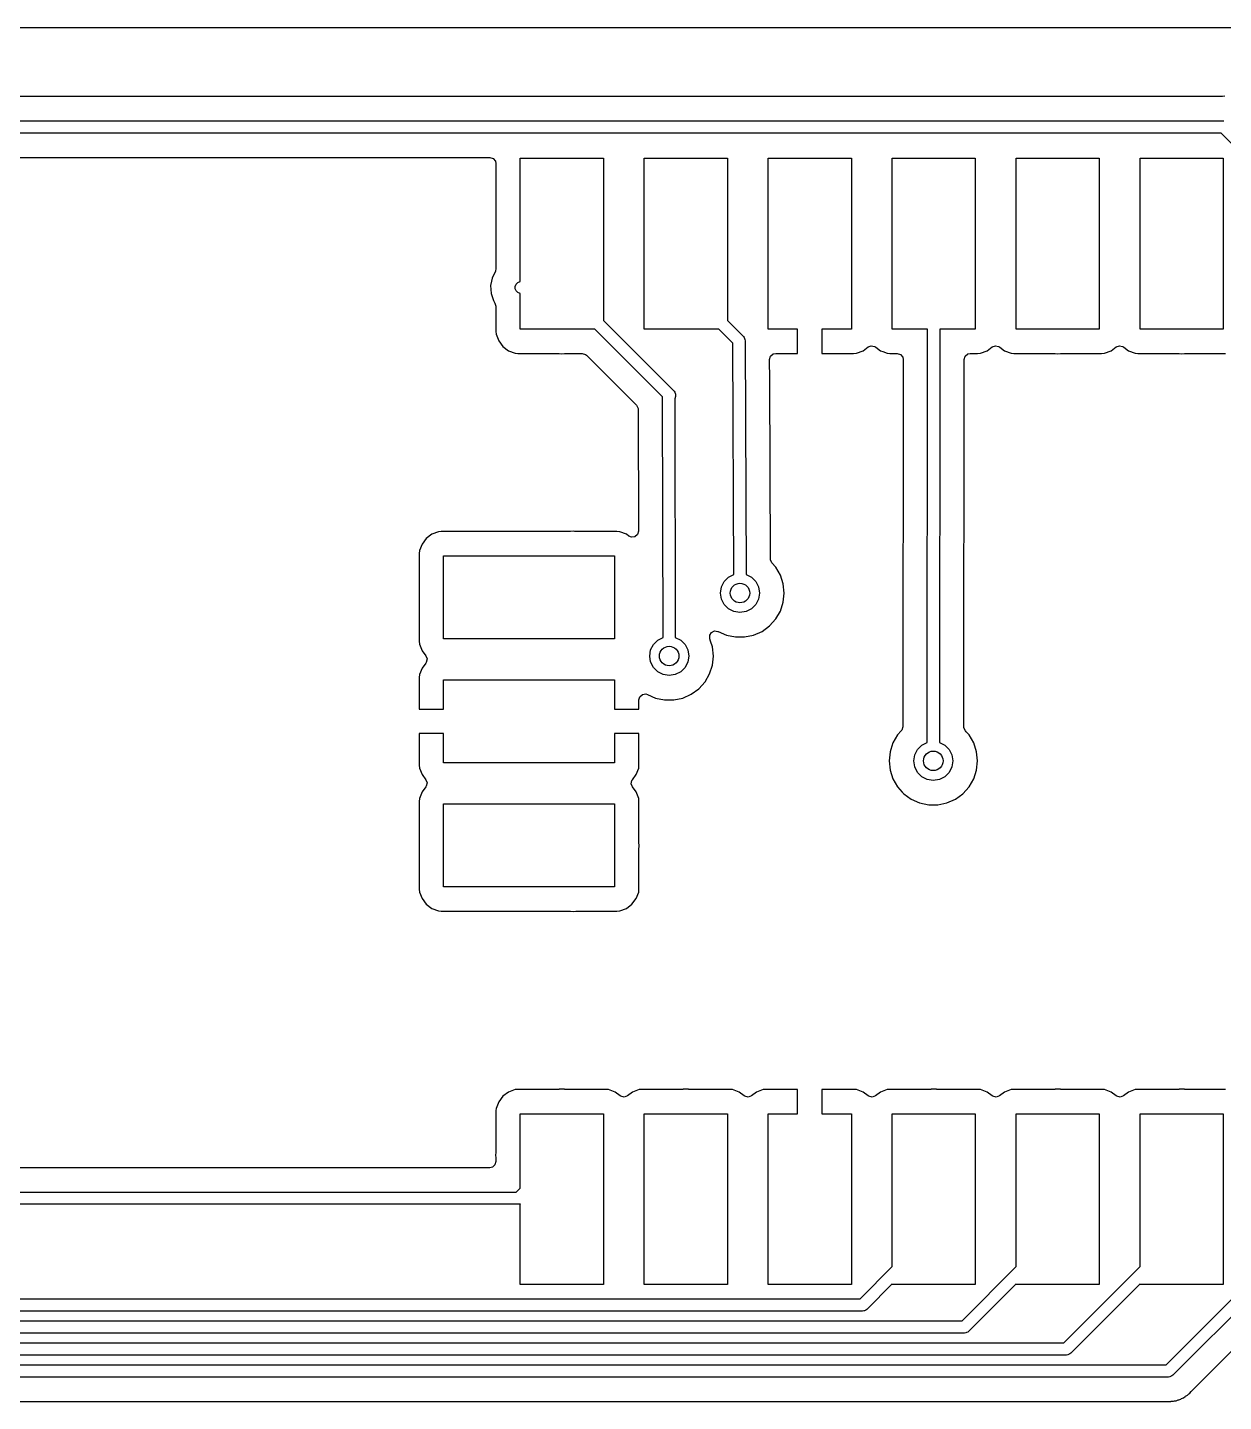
# Model space of a CAD drawing. Extents: x 3.21 to 9.09, y -3.7 to -1.61.
# Drawn here: x 6.132 to 7.096, y -2.722 to -1.613 of the extents above; entities that cross this region are included whole.
import ezdxf

# ---------------------------------------------------------------- set-up
doc = ezdxf.new("R2010")
doc.units = 0
doc.header["$MEASUREMENT"] = 0
doc.layers.add('BLACK', color=7, linetype='CONTINUOUS')

msp = doc.modelspace()

# ---------------------------------------------------------------- linework, layer by layer
at = {"layer": 'BLACK', "linetype": 'CONTINUOUS'}
for p, q in [((3.2136, -1.613), (9.0876, -1.613)), ((7.0951, -1.6687), (4.132, -1.6687)), ((7.0955, -1.6687), (7.0951, -1.6687)), ((7.0972, -1.6685), (7.0955, -1.6687)), ((4.1287, -1.6884), (7.0965, -1.6884)), ((7.0944, -1.6982), (4.1308, -1.6982)), ((7.1291, -1.7329), (7.0944, -1.6982)), ((4.141, -1.7179), (6.5045, -1.7179)), ((6.5045, -1.7179), (6.5072, -1.7187)), ((6.5072, -1.7187), (6.509, -1.7208)), ((6.509, -1.7208), (6.5094, -1.7228)), ((6.5094, -1.7228), (6.5094, -1.8075)), ((6.5291, -1.818), (6.5291, -1.7185)), ((6.5291, -1.7185), (6.5961, -1.7185)), ((6.5961, -1.7185), (6.5961, -1.8493)), ((6.6291, -1.8563), (6.6291, -1.7185)), ((6.6291, -1.7185), (6.6961, -1.7185)), ((6.6961, -1.7185), (6.6961, -1.8493)), ((6.7291, -1.8563), (6.7291, -1.7185)), ((6.7291, -1.7185), (6.7961, -1.7185)), ((6.7961, -1.7185), (6.7961, -1.8563)), ((6.8291, -1.8563), (6.8291, -1.7185)), ((6.8291, -1.7185), (6.8961, -1.7185)), ((6.8961, -1.7185), (6.8961, -1.8563)), ((6.9291, -1.8563), (6.9291, -1.7185)), ((6.9291, -1.7185), (6.9961, -1.7185)), ((6.9961, -1.7185), (6.9961, -1.8563)), ((7.0291, -1.8563), (7.0291, -1.7185)), ((7.0291, -1.7185), (7.0961, -1.7185)), ((7.0961, -1.7185), (7.0961, -1.8563)), ((6.5059, -1.8176), (6.5051, -1.8213)), ((6.5063, -1.8152), (6.5059, -1.8176)), ((6.509, -1.8095), (6.5063, -1.8152)), ((6.5063, -1.8152), (6.5063, -1.8152)), ((6.5094, -1.8075), (6.509, -1.8095)), ((6.5272, -1.8187), (6.529, -1.818)), ((6.529, -1.818), (6.5291, -1.818)), ((6.5051, -1.8213), (6.5051, -1.8213)), ((6.5051, -1.8213), (6.5051, -1.8213)), ((6.5051, -1.8213), (6.5055, -1.8275)), ((6.5055, -1.8275), (6.5055, -1.8275)), ((6.5055, -1.8275), (6.5075, -1.8334)), ((6.5251, -1.8219), (6.5258, -1.8201)), ((6.5251, -1.8238), (6.5251, -1.8219)), ((6.5258, -1.8256), (6.5251, -1.8238)), ((6.5258, -1.8201), (6.5272, -1.8187)), ((6.5272, -1.8269), (6.5258, -1.8256)), ((6.529, -1.8277), (6.5272, -1.8269)), ((6.5291, -1.8277), (6.529, -1.8277)), ((6.5291, -1.8563), (6.5291, -1.8277)), ((6.5075, -1.8334), (6.5087, -1.8353)), ((6.5087, -1.8353), (6.5094, -1.8379)), ((6.5094, -1.8379), (6.5094, -1.8582)), ((6.5961, -1.8493), (6.6531, -1.9064)), ((6.6961, -1.8493), (6.709, -1.8623)), ((6.5094, -1.8582), (6.5094, -1.8582)), ((6.5094, -1.8582), (6.5097, -1.8605)), ((6.5097, -1.8605), (6.5117, -1.8658)), ((6.5891, -1.8563), (6.5291, -1.8563)), ((6.6439, -1.9111), (6.5891, -1.8563)), ((6.6891, -1.8563), (6.6291, -1.8563)), ((6.7006, -1.8678), (6.6891, -1.8563)), ((6.709, -1.8623), (6.7096, -1.863)), ((6.7528, -1.8563), (6.7291, -1.8563)), ((6.7528, -1.876), (6.7528, -1.8563)), ((6.7961, -1.8563), (6.7724, -1.8563)), ((6.7724, -1.8563), (6.7724, -1.876)), ((6.8576, -1.8563), (6.8291, -1.8563)), ((6.8573, -2.1898), (6.8576, -1.8563)), ((6.8675, -1.8563), (6.8671, -2.1898)), ((6.8961, -1.8563), (6.8675, -1.8563)), ((6.9961, -1.8563), (6.9291, -1.8563)), ((7.0961, -1.8563), (7.0291, -1.8563)), ((6.5117, -1.8658), (6.5117, -1.8658)), ((6.5117, -1.8658), (6.5151, -1.8704)), ((6.5151, -1.8704), (6.5151, -1.8704)), ((6.5151, -1.8704), (6.5196, -1.8738)), ((6.7013, -2.0544), (6.7006, -1.8678)), ((6.7096, -1.863), (6.7096, -1.863)), ((6.7096, -1.863), (6.7096, -1.863)), ((6.7096, -1.863), (6.7096, -1.863)), ((6.7096, -1.863), (6.71, -1.8639)), ((6.71, -1.8639), (6.7103, -1.8648)), ((6.7103, -1.8648), (6.7103, -1.8648)), ((6.7103, -1.8648), (6.7103, -1.8648)), ((6.7103, -1.8648), (6.7103, -1.8648)), ((6.7103, -1.8648), (6.7104, -1.8657)), ((6.7104, -1.8657), (6.7112, -2.0543)), ((6.8056, -1.8738), (6.8097, -1.8707)), ((6.8097, -1.8707), (6.8122, -1.8698)), ((6.8122, -1.8698), (6.8149, -1.8703)), ((6.8149, -1.8703), (6.8155, -1.8707)), ((6.8155, -1.8707), (6.8185, -1.873)), ((6.8185, -1.873), (6.8196, -1.8738)), ((6.9056, -1.8738), (6.9097, -1.8707)), ((6.9097, -1.8707), (6.9123, -1.8698)), ((6.9123, -1.8698), (6.9149, -1.8703)), ((6.9149, -1.8703), (6.9155, -1.8707)), ((6.9155, -1.8707), (6.9185, -1.873)), ((6.9185, -1.873), (6.9196, -1.8738)), ((7.0056, -1.8738), (7.0097, -1.8707)), ((7.0097, -1.8707), (7.0123, -1.8698)), ((7.0123, -1.8698), (7.0149, -1.8703)), ((7.0149, -1.8703), (7.0155, -1.8707)), ((7.0155, -1.8707), (7.0185, -1.873)), ((7.0185, -1.873), (7.0196, -1.8738)), ((6.5196, -1.8738), (6.5196, -1.8738)), ((6.5196, -1.8738), (6.5249, -1.8758)), ((6.5249, -1.8758), (6.5249, -1.8758)), ((6.5249, -1.8758), (6.5252, -1.8758)), ((6.5252, -1.8758), (6.5272, -1.876)), ((6.5272, -1.876), (6.5601, -1.876)), ((6.5601, -1.876), (6.5605, -1.876)), ((6.5605, -1.876), (6.5626, -1.8762)), ((6.5626, -1.8762), (6.5647, -1.876)), ((6.5647, -1.876), (6.5651, -1.876)), ((6.5651, -1.876), (6.5789, -1.876)), ((6.5789, -1.876), (6.5816, -1.8768)), ((6.5816, -1.8768), (6.5824, -1.8774)), ((6.5824, -1.8774), (6.6228, -1.9178)), ((6.7302, -1.8809), (6.731, -1.8782)), ((6.7303, -1.8972), (6.7302, -1.8809)), ((6.731, -1.8782), (6.733, -1.8764)), ((6.733, -1.8764), (6.7351, -1.876)), ((6.7351, -1.876), (6.7528, -1.876)), ((6.7724, -1.876), (6.7979, -1.876)), ((6.7979, -1.876), (6.8003, -1.8757)), ((6.7979, -1.876), (6.7979, -1.876)), ((6.8003, -1.8757), (6.8056, -1.8738)), ((6.8003, -1.8757), (6.8003, -1.8757)), ((6.8056, -1.8738), (6.8056, -1.8738)), ((6.8196, -1.8738), (6.8196, -1.8738)), ((6.8196, -1.8738), (6.8214, -1.8744)), ((6.8214, -1.8744), (6.8249, -1.8758)), ((6.8249, -1.8758), (6.8272, -1.876)), ((6.8272, -1.876), (6.833, -1.876)), ((6.833, -1.876), (6.8357, -1.8768)), ((6.8357, -1.8768), (6.8375, -1.8789)), ((6.8375, -1.8789), (6.8379, -1.8809)), ((6.8379, -1.8809), (6.8376, -2.1772)), ((6.8869, -2.1772), (6.8872, -1.8809)), ((6.8872, -1.8809), (6.8879, -1.8782)), ((6.8879, -1.8782), (6.89, -1.8764)), ((6.89, -1.8764), (6.892, -1.876)), ((6.892, -1.876), (6.8979, -1.876)), ((6.8979, -1.876), (6.9003, -1.8758)), ((6.8979, -1.876), (6.8979, -1.876)), ((6.9003, -1.8758), (6.9056, -1.8738)), ((6.9196, -1.8738), (6.9196, -1.8738)), ((6.9196, -1.8738), (6.9249, -1.8758)), ((6.9249, -1.8758), (6.9249, -1.8758)), ((6.9249, -1.8758), (6.9252, -1.8758)), ((6.9252, -1.8758), (6.9272, -1.876)), ((6.9272, -1.876), (6.9601, -1.876)), ((6.9601, -1.876), (6.9605, -1.876)), ((6.9605, -1.876), (6.9626, -1.8762)), ((6.9626, -1.8762), (6.9647, -1.876)), ((6.9647, -1.876), (6.9651, -1.876)), ((6.9651, -1.876), (6.9979, -1.876)), ((6.9979, -1.876), (7.0003, -1.8758)), ((6.9979, -1.876), (6.9979, -1.876)), ((7.0003, -1.8758), (7.0056, -1.8738)), ((7.0196, -1.8738), (7.0196, -1.8738)), ((7.0196, -1.8738), (7.0249, -1.8758)), ((7.0249, -1.8758), (7.0249, -1.8758)), ((7.0249, -1.8758), (7.0252, -1.8758)), ((7.0252, -1.8758), (7.0272, -1.876)), ((7.0272, -1.876), (7.0601, -1.876)), ((7.0601, -1.876), (7.0605, -1.876)), ((7.0605, -1.876), (7.0626, -1.8762)), ((7.0626, -1.8762), (7.0647, -1.876)), ((7.0647, -1.876), (7.0651, -1.876)), ((7.0651, -1.876), (7.0979, -1.876)), ((6.6531, -1.9064), (6.6537, -1.9071)), ((6.7308, -2.0417), (6.7303, -1.8972)), ((6.6443, -2.1051), (6.6439, -1.9111)), ((6.6537, -1.9071), (6.6544, -1.9089)), ((6.6544, -1.9108), (6.6537, -1.9125)), ((6.6537, -1.9125), (6.6541, -2.1051)), ((6.6544, -1.9089), (6.6544, -1.9108)), ((6.6228, -1.9178), (6.6241, -1.9203)), ((6.6241, -1.9203), (6.6242, -1.9213)), ((6.6242, -1.9213), (6.6244, -2.0194)), ((6.4532, -2.0253), (6.4499, -2.0298)), ((6.4578, -2.0219), (6.4532, -2.0253)), ((6.4532, -2.0253), (6.4532, -2.0253)), ((6.4631, -2.0199), (6.4578, -2.0219)), ((6.4578, -2.0219), (6.4578, -2.0219)), ((6.4654, -2.0197), (6.4631, -2.0199)), ((6.5691, -2.0197), (6.4654, -2.0197)), ((6.4654, -2.0197), (6.4654, -2.0197)), ((6.5695, -2.0196), (6.5691, -2.0197)), ((6.5717, -2.0195), (6.5695, -2.0196)), ((6.5727, -2.0196), (6.5717, -2.0195)), ((6.5717, -2.0195), (6.5717, -2.0195)), ((6.5738, -2.0196), (6.5727, -2.0196)), ((6.5742, -2.0197), (6.5738, -2.0196)), ((6.607, -2.0197), (6.5742, -2.0197)), ((6.6093, -2.0199), (6.607, -2.0197)), ((6.607, -2.0197), (6.607, -2.0197)), ((6.607, -2.0197), (6.607, -2.0197)), ((6.607, -2.0197), (6.607, -2.0197)), ((6.6147, -2.0219), (6.6093, -2.0199)), ((6.6093, -2.0199), (6.6093, -2.0199)), ((6.6166, -2.0233), (6.6147, -2.0219)), ((6.6147, -2.0219), (6.6147, -2.0219)), ((6.6188, -2.0243), (6.6166, -2.0233)), ((6.6216, -2.0239), (6.6188, -2.0243)), ((6.6236, -2.0221), (6.6216, -2.0239)), ((6.6244, -2.0194), (6.6236, -2.0221)), ((6.4479, -2.0351), (6.4476, -2.0375)), ((6.4476, -2.0375), (6.4476, -2.0375)), ((6.4476, -2.0375), (6.4476, -2.1082)), ((6.4499, -2.0298), (6.4479, -2.0351)), ((6.4499, -2.0298), (6.4499, -2.0298)), ((6.4673, -2.1063), (6.4673, -2.0394)), ((6.4673, -2.0394), (6.6051, -2.0394)), ((6.6051, -2.0394), (6.6051, -2.1063)), ((6.7309, -2.0425), (6.7308, -2.0417)), ((6.7321, -2.0449), (6.7309, -2.0425)), ((6.7351, -2.0483), (6.7321, -2.0449)), ((6.7389, -2.0548), (6.7351, -2.0483)), ((6.6913, -2.0644), (6.6936, -2.06)), ((6.6936, -2.06), (6.697, -2.0566)), ((6.697, -2.0566), (6.7013, -2.0544)), ((6.7112, -2.0543), (6.7112, -2.0543)), ((6.7112, -2.0543), (6.7156, -2.0566)), ((6.7156, -2.0566), (6.719, -2.06)), ((6.719, -2.06), (6.7213, -2.0644)), ((6.7412, -2.0619), (6.7389, -2.0548)), ((6.7419, -2.0693), (6.7412, -2.0619)), ((6.6906, -2.0693), (6.6913, -2.0644)), ((6.6913, -2.0742), (6.6906, -2.0693)), ((6.7213, -2.0644), (6.722, -2.0693)), ((6.722, -2.0693), (6.7213, -2.0742)), ((6.7412, -2.0767), (6.7419, -2.0693)), ((6.6936, -2.0785), (6.6913, -2.0742)), ((6.697, -2.082), (6.6936, -2.0785)), ((6.7014, -2.0843), (6.697, -2.082)), ((6.7156, -2.082), (6.7112, -2.0843)), ((6.719, -2.0785), (6.7156, -2.082)), ((6.7213, -2.0742), (6.719, -2.0785)), ((6.7351, -2.0902), (6.7389, -2.0838)), ((6.7389, -2.0838), (6.7412, -2.0767)), ((6.7063, -2.085), (6.7014, -2.0843)), ((6.7112, -2.0843), (6.7063, -2.085)), ((6.7302, -2.0958), (6.7351, -2.0902)), ((6.64, -2.1073), (6.6443, -2.1051)), ((6.6541, -2.1051), (6.6585, -2.1073)), ((6.6819, -2.1034), (6.6833, -2.1011)), ((6.682, -2.1062), (6.6819, -2.1034)), ((6.6826, -2.1082), (6.682, -2.1062)), ((6.6833, -2.1011), (6.6858, -2.0999)), ((6.6858, -2.0999), (6.6885, -2.1002)), ((6.6885, -2.1002), (6.6886, -2.1002)), ((6.6886, -2.1002), (6.6953, -2.1032)), ((6.6953, -2.1032), (6.7026, -2.1047)), ((6.7026, -2.1047), (6.7026, -2.1047)), ((6.7026, -2.1047), (6.71, -2.1047)), ((6.71, -2.1047), (6.7173, -2.1032)), ((6.71, -2.1047), (6.71, -2.1047)), ((6.7173, -2.1032), (6.7241, -2.1002)), ((6.7241, -2.1002), (6.7302, -2.0958)), ((6.4476, -2.1082), (6.4476, -2.1082)), ((6.4476, -2.1082), (6.4479, -2.1105)), ((6.4479, -2.1105), (6.4499, -2.1158)), ((6.4499, -2.1158), (6.4499, -2.1158)), ((6.4499, -2.1158), (6.4529, -2.1199)), ((6.6051, -2.1063), (6.4673, -2.1063)), ((6.6335, -2.1201), (6.6342, -2.1152)), ((6.6342, -2.1152), (6.6365, -2.1108)), ((6.6365, -2.1108), (6.64, -2.1073)), ((6.6585, -2.1073), (6.662, -2.1108)), ((6.662, -2.1108), (6.6642, -2.1152)), ((6.6642, -2.1152), (6.665, -2.1201)), ((6.6841, -2.1127), (6.6826, -2.1082)), ((6.6849, -2.1201), (6.6841, -2.1127)), ((6.4529, -2.1258), (6.4499, -2.1298)), ((6.4529, -2.1199), (6.4539, -2.1225)), ((6.4533, -2.1252), (6.4529, -2.1258)), ((6.4539, -2.1225), (6.4533, -2.1252)), ((6.6342, -2.1249), (6.6335, -2.1201)), ((6.6365, -2.1293), (6.6342, -2.1249)), ((6.6642, -2.1249), (6.662, -2.1293)), ((6.665, -2.1201), (6.6642, -2.1249)), ((6.6818, -2.1346), (6.6841, -2.1275)), ((6.6841, -2.1275), (6.6849, -2.1201)), ((6.4479, -2.1351), (6.4476, -2.1375)), ((6.4476, -2.1375), (6.4476, -2.163)), ((6.4499, -2.1298), (6.4479, -2.1351)), ((6.4479, -2.1351), (6.4479, -2.1351)), ((6.4499, -2.1298), (6.4499, -2.1298)), ((6.4673, -2.163), (6.4673, -2.1394)), ((6.4673, -2.1394), (6.6051, -2.1394)), ((6.6051, -2.1394), (6.6051, -2.163)), ((6.64, -2.1328), (6.6365, -2.1293)), ((6.6443, -2.1351), (6.64, -2.1328)), ((6.6492, -2.1358), (6.6443, -2.1351)), ((6.6541, -2.1351), (6.6492, -2.1358)), ((6.6585, -2.1328), (6.6541, -2.1351)), ((6.662, -2.1293), (6.6585, -2.1328)), ((6.6781, -2.141), (6.6818, -2.1346)), ((6.667, -2.151), (6.6731, -2.1466)), ((6.6731, -2.1466), (6.6781, -2.141)), ((6.6248, -2.1555), (6.6256, -2.1529)), ((6.6248, -2.163), (6.6248, -2.1555)), ((6.6256, -2.1529), (6.6277, -2.1511)), ((6.6277, -2.1511), (6.6304, -2.1507)), ((6.6304, -2.1507), (6.6317, -2.1511)), ((6.6317, -2.1511), (6.6382, -2.154)), ((6.6382, -2.154), (6.6455, -2.1555)), ((6.6455, -2.1555), (6.6455, -2.1555)), ((6.6455, -2.1555), (6.6529, -2.1555)), ((6.6529, -2.1555), (6.6602, -2.154)), ((6.6529, -2.1555), (6.6529, -2.1555)), ((6.6602, -2.154), (6.667, -2.151)), ((6.4476, -2.163), (6.4673, -2.163)), ((6.6051, -2.163), (6.6248, -2.163)), ((6.4476, -2.1827), (6.4476, -2.2082)), ((6.4673, -2.1827), (6.4476, -2.1827)), ((6.4673, -2.2063), (6.4673, -2.1827)), ((6.6248, -2.1827), (6.6051, -2.1827)), ((6.6051, -2.1827), (6.6051, -2.2063)), ((6.6248, -2.2082), (6.6248, -2.1827)), ((6.8334, -2.1838), (6.8296, -2.1902)), ((6.8364, -2.1805), (6.8334, -2.1838)), ((6.8334, -2.1838), (6.8334, -2.1838)), ((6.8368, -2.1798), (6.8364, -2.1805)), ((6.8376, -2.1772), (6.8368, -2.1798)), ((6.8869, -2.178), (6.8869, -2.1772)), ((6.8881, -2.1805), (6.8869, -2.178)), ((6.8887, -2.1812), (6.8881, -2.1805)), ((6.891, -2.1838), (6.8887, -2.1812)), ((6.8948, -2.1902), (6.891, -2.1838)), ((6.8296, -2.1902), (6.828, -2.1954)), ((6.8296, -2.1902), (6.8296, -2.1902)), ((6.8495, -2.1955), (6.8529, -2.192)), ((6.8529, -2.192), (6.8573, -2.1898)), ((6.8671, -2.1898), (6.8715, -2.192)), ((6.8715, -2.192), (6.8749, -2.1955)), ((6.8971, -2.1973), (6.8948, -2.1902)), ((6.8273, -2.1973), (6.8266, -2.2047)), ((6.8266, -2.2047), (6.8273, -2.2121)), ((6.828, -2.1954), (6.8273, -2.1973)), ((6.8465, -2.2047), (6.8472, -2.1999)), ((6.8472, -2.2096), (6.8465, -2.2047)), ((6.8472, -2.1999), (6.8495, -2.1955)), ((6.8749, -2.1955), (6.8772, -2.1999)), ((6.8772, -2.1999), (6.878, -2.2047)), ((6.878, -2.2047), (6.8772, -2.2096)), ((6.8979, -2.2047), (6.8971, -2.1973)), ((6.8971, -2.2121), (6.8979, -2.2047)), ((6.4476, -2.2082), (6.4479, -2.2105)), ((6.4479, -2.2105), (6.4479, -2.2105)), ((6.4479, -2.2105), (6.4499, -2.2158)), ((6.4499, -2.2158), (6.4499, -2.2158)), ((6.4499, -2.2158), (6.4529, -2.2199)), ((6.5382, -2.2063), (6.4673, -2.2063)), ((6.6051, -2.2063), (6.5382, -2.2063)), ((6.6195, -2.2199), (6.6226, -2.2158)), ((6.6226, -2.2158), (6.6246, -2.2105)), ((6.6226, -2.2158), (6.6226, -2.2158)), ((6.6246, -2.2105), (6.6248, -2.2082)), ((6.6246, -2.2105), (6.6246, -2.2105)), ((6.6248, -2.2082), (6.6248, -2.2082)), ((6.8273, -2.2121), (6.8273, -2.2121)), ((6.8273, -2.2121), (6.8296, -2.2192)), ((6.8495, -2.214), (6.8472, -2.2096)), ((6.8529, -2.2175), (6.8495, -2.214)), ((6.8749, -2.214), (6.8715, -2.2175)), ((6.8772, -2.2096), (6.8749, -2.214)), ((6.8948, -2.2192), (6.8971, -2.2121)), ((6.4529, -2.2257), (6.4499, -2.2298)), ((6.4529, -2.2199), (6.4539, -2.2225)), ((6.4533, -2.2252), (6.4529, -2.2257)), ((6.4539, -2.2225), (6.4533, -2.2252)), ((6.6186, -2.2232), (6.6192, -2.2205)), ((6.6195, -2.2257), (6.6186, -2.2232)), ((6.6192, -2.2205), (6.6195, -2.2199)), ((6.6225, -2.2297), (6.6195, -2.2257)), ((6.8296, -2.2192), (6.8296, -2.2192)), ((6.8296, -2.2192), (6.8334, -2.2257)), ((6.8334, -2.2257), (6.8371, -2.2299)), ((6.8573, -2.2197), (6.8529, -2.2175)), ((6.8622, -2.2205), (6.8573, -2.2197)), ((6.8671, -2.2197), (6.8622, -2.2205)), ((6.8715, -2.2175), (6.8671, -2.2197)), ((6.8861, -2.2312), (6.891, -2.2257)), ((6.891, -2.2257), (6.8948, -2.2192)), ((6.4479, -2.2351), (6.4476, -2.2375)), ((6.4476, -2.2375), (6.4476, -2.2375)), ((6.4476, -2.2375), (6.4476, -2.2375)), ((6.4476, -2.2375), (6.4476, -2.3082)), ((6.4499, -2.2298), (6.4479, -2.2351)), ((6.4499, -2.2298), (6.4499, -2.2298)), ((6.6226, -2.2298), (6.6225, -2.2297)), ((6.6246, -2.2351), (6.6226, -2.2298)), ((6.6226, -2.2298), (6.6226, -2.2298)), ((6.6246, -2.2353), (6.6246, -2.2351)), ((6.6248, -2.2375), (6.6246, -2.2353)), ((6.6248, -2.2703), (6.6248, -2.2375)), ((6.6248, -2.2375), (6.6248, -2.2375)), ((6.6248, -2.2375), (6.6248, -2.2375)), ((6.8371, -2.2299), (6.8384, -2.2312)), ((6.8384, -2.2312), (6.8444, -2.2356)), ((6.8444, -2.2356), (6.8444, -2.2356)), ((6.8444, -2.2356), (6.8512, -2.2386)), ((6.8512, -2.2386), (6.8512, -2.2386)), ((6.8512, -2.2386), (6.8585, -2.2402)), ((6.8659, -2.2402), (6.8732, -2.2386)), ((6.8732, -2.2386), (6.88, -2.2356)), ((6.88, -2.2356), (6.8861, -2.2312)), ((6.4673, -2.3063), (6.4673, -2.2394)), ((6.4673, -2.2394), (6.6051, -2.2394)), ((6.6051, -2.2394), (6.6051, -2.3063)), ((6.8585, -2.2402), (6.8585, -2.2402)), ((6.8585, -2.2402), (6.8659, -2.2402)), ((6.8659, -2.2402), (6.8659, -2.2402)), ((6.6248, -2.2707), (6.6248, -2.2703)), ((6.625, -2.2728), (6.6248, -2.2707)), ((6.6248, -2.2749), (6.6249, -2.2743)), ((6.6248, -2.2754), (6.6248, -2.2749)), ((6.6248, -2.3082), (6.6248, -2.2754)), ((6.6249, -2.2743), (6.625, -2.2728)), ((6.4476, -2.3082), (6.4476, -2.3082)), ((6.4476, -2.3082), (6.4479, -2.3105)), ((6.4479, -2.3105), (6.4499, -2.3158)), ((6.4499, -2.3158), (6.4499, -2.3158)), ((6.4499, -2.3158), (6.4532, -2.3204)), ((6.6051, -2.3063), (6.4673, -2.3063)), ((6.6192, -2.3204), (6.6226, -2.3158)), ((6.6226, -2.3158), (6.6246, -2.3105)), ((6.6246, -2.3105), (6.6248, -2.3082)), ((6.4532, -2.3204), (6.4532, -2.3204)), ((6.4532, -2.3204), (6.4578, -2.3238)), ((6.4578, -2.3238), (6.4578, -2.3238)), ((6.4578, -2.3238), (6.4631, -2.3258)), ((6.4631, -2.3258), (6.4631, -2.3258)), ((6.4631, -2.3258), (6.4634, -2.3258)), ((6.4634, -2.3258), (6.4654, -2.326)), ((6.4654, -2.326), (6.5691, -2.326)), ((6.5691, -2.326), (6.5695, -2.326)), ((6.5695, -2.326), (6.5717, -2.3262)), ((6.5717, -2.3262), (6.5738, -2.326)), ((6.5717, -2.3262), (6.5717, -2.3262)), ((6.5717, -2.3262), (6.5717, -2.3262)), ((6.5738, -2.326), (6.5742, -2.326)), ((6.5742, -2.326), (6.607, -2.326)), ((6.607, -2.326), (6.6093, -2.3258)), ((6.607, -2.326), (6.607, -2.326)), ((6.6093, -2.3258), (6.6147, -2.3238)), ((6.6147, -2.3238), (6.6192, -2.3204)), ((6.5196, -2.4719), (6.5151, -2.4753)), ((6.5249, -2.4699), (6.5196, -2.4719)), ((6.5196, -2.4719), (6.5196, -2.4719)), ((6.5272, -2.4697), (6.5249, -2.4699)), ((6.5601, -2.4697), (6.5272, -2.4697)), ((6.5272, -2.4697), (6.5272, -2.4697)), ((6.5605, -2.4696), (6.5601, -2.4697)), ((6.5612, -2.4696), (6.5605, -2.4696)), ((6.5626, -2.4695), (6.5612, -2.4696)), ((6.5647, -2.4696), (6.5626, -2.4695)), ((6.5626, -2.4695), (6.5626, -2.4695)), ((6.5651, -2.4697), (6.5647, -2.4696)), ((6.5979, -2.4697), (6.5651, -2.4697)), ((6.6003, -2.4699), (6.5979, -2.4697)), ((6.5979, -2.4697), (6.5979, -2.4697)), ((6.5979, -2.4697), (6.5979, -2.4697)), ((6.5979, -2.4697), (6.5979, -2.4697)), ((6.6056, -2.4719), (6.6003, -2.4699)), ((6.6003, -2.4699), (6.6003, -2.4699)), ((6.6097, -2.4749), (6.6056, -2.4719)), ((6.6056, -2.4719), (6.6056, -2.4719)), ((6.6196, -2.4719), (6.6155, -2.4749)), ((6.6249, -2.4699), (6.6196, -2.4719)), ((6.6196, -2.4719), (6.6196, -2.4719)), ((6.6272, -2.4697), (6.6249, -2.4699)), ((6.6601, -2.4697), (6.6272, -2.4697)), ((6.6272, -2.4697), (6.6272, -2.4697)), ((6.6605, -2.4696), (6.6601, -2.4697)), ((6.6612, -2.4696), (6.6605, -2.4696)), ((6.6626, -2.4695), (6.6612, -2.4696)), ((6.6647, -2.4696), (6.6626, -2.4695)), ((6.6626, -2.4695), (6.6626, -2.4695)), ((6.6651, -2.4697), (6.6647, -2.4696)), ((6.6979, -2.4697), (6.6651, -2.4697)), ((6.7003, -2.4699), (6.6979, -2.4697)), ((6.6979, -2.4697), (6.6979, -2.4697)), ((6.6979, -2.4697), (6.6979, -2.4697)), ((6.6979, -2.4697), (6.6979, -2.4697)), ((6.7056, -2.4719), (6.7003, -2.4699)), ((6.7003, -2.4699), (6.7003, -2.4699)), ((6.7097, -2.475), (6.7056, -2.4719)), ((6.7056, -2.4719), (6.7056, -2.4719)), ((6.7196, -2.4719), (6.7155, -2.475)), ((6.7249, -2.4699), (6.7196, -2.4719)), ((6.7196, -2.4719), (6.7196, -2.4719)), ((6.7273, -2.4697), (6.7249, -2.4699)), ((6.7249, -2.4699), (6.7249, -2.4699)), ((6.7528, -2.4697), (6.7273, -2.4697)), ((6.7528, -2.4894), (6.7528, -2.4697)), ((6.7979, -2.4697), (6.7724, -2.4697)), ((6.7724, -2.4697), (6.7724, -2.4894)), ((6.8003, -2.4699), (6.7979, -2.4697)), ((6.8056, -2.4719), (6.8003, -2.4699)), ((6.8003, -2.4699), (6.8003, -2.4699)), ((6.8097, -2.475), (6.8056, -2.4719)), ((6.8056, -2.4719), (6.8056, -2.4719)), ((6.8196, -2.4719), (6.8155, -2.475)), ((6.8249, -2.4699), (6.8196, -2.4719)), ((6.8196, -2.4719), (6.8196, -2.4719)), ((6.8272, -2.4697), (6.8249, -2.4699)), ((6.8601, -2.4697), (6.8272, -2.4697)), ((6.8272, -2.4697), (6.8272, -2.4697)), ((6.8605, -2.4696), (6.8601, -2.4697)), ((6.8612, -2.4696), (6.8605, -2.4696)), ((6.8626, -2.4695), (6.8612, -2.4696)), ((6.8647, -2.4696), (6.8626, -2.4695)), ((6.8626, -2.4695), (6.8626, -2.4695)), ((6.8651, -2.4697), (6.8647, -2.4696)), ((6.8979, -2.4697), (6.8651, -2.4697)), ((6.9003, -2.4699), (6.8979, -2.4697)), ((6.8979, -2.4697), (6.8979, -2.4697)), ((6.8979, -2.4697), (6.8979, -2.4697)), ((6.8979, -2.4697), (6.8979, -2.4697)), ((6.9056, -2.4719), (6.9003, -2.4699)), ((6.9003, -2.4699), (6.9003, -2.4699)), ((6.9097, -2.4749), (6.9056, -2.4719)), ((6.9056, -2.4719), (6.9056, -2.4719)), ((6.9196, -2.4719), (6.9155, -2.4749)), ((6.9249, -2.4699), (6.9196, -2.4719)), ((6.9196, -2.4719), (6.9196, -2.4719)), ((6.9272, -2.4697), (6.9249, -2.4699)), ((6.9601, -2.4697), (6.9272, -2.4697)), ((6.9272, -2.4697), (6.9272, -2.4697)), ((6.9605, -2.4696), (6.9601, -2.4697)), ((6.9612, -2.4696), (6.9605, -2.4696)), ((6.9626, -2.4695), (6.9612, -2.4696)), ((6.9647, -2.4696), (6.9626, -2.4695)), ((6.9626, -2.4695), (6.9626, -2.4695)), ((6.9651, -2.4697), (6.9647, -2.4696)), ((6.9979, -2.4697), (6.9651, -2.4697)), ((7.0003, -2.4699), (6.9979, -2.4697)), ((6.9979, -2.4697), (6.9979, -2.4697)), ((6.9979, -2.4697), (6.9979, -2.4697)), ((6.9979, -2.4697), (6.9979, -2.4697)), ((7.0056, -2.4719), (7.0003, -2.4699)), ((7.0003, -2.4699), (7.0003, -2.4699)), ((7.0097, -2.4749), (7.0056, -2.4719)), ((7.0056, -2.4719), (7.0056, -2.4719)), ((7.0196, -2.4719), (7.0155, -2.4749)), ((7.0249, -2.4699), (7.0196, -2.4719)), ((7.0196, -2.4719), (7.0196, -2.4719)), ((7.0272, -2.4697), (7.0249, -2.4699)), ((7.0601, -2.4697), (7.0272, -2.4697)), ((7.0272, -2.4697), (7.0272, -2.4697)), ((7.0605, -2.4696), (7.0601, -2.4697)), ((7.0612, -2.4696), (7.0605, -2.4696)), ((7.0626, -2.4695), (7.0612, -2.4696)), ((7.0647, -2.4696), (7.0626, -2.4695)), ((7.0626, -2.4695), (7.0626, -2.4695)), ((7.0651, -2.4697), (7.0647, -2.4696)), ((7.0979, -2.4697), (7.0651, -2.4697)), ((6.5117, -2.4798), (6.5097, -2.4851)), ((6.5151, -2.4753), (6.5117, -2.4798)), ((6.5117, -2.4798), (6.5117, -2.4798)), ((6.5151, -2.4753), (6.5151, -2.4753)), ((6.6103, -2.4753), (6.6097, -2.4749)), ((6.6129, -2.4759), (6.6103, -2.4753)), ((6.6155, -2.4749), (6.6129, -2.4759)), ((6.7103, -2.4753), (6.7097, -2.475)), ((6.713, -2.4759), (6.7103, -2.4753)), ((6.7155, -2.475), (6.713, -2.4759)), ((6.8102, -2.4753), (6.8097, -2.475)), ((6.8129, -2.4759), (6.8102, -2.4753)), ((6.8155, -2.475), (6.8129, -2.4759)), ((6.9103, -2.4753), (6.9097, -2.4749)), ((6.9129, -2.4759), (6.9103, -2.4753)), ((6.9155, -2.4749), (6.9129, -2.4759)), ((7.0103, -2.4753), (7.0097, -2.4749)), ((7.0129, -2.4759), (7.0103, -2.4753)), ((7.0155, -2.4749), (7.0129, -2.4759)), ((6.5095, -2.4868), (6.5094, -2.4875)), ((6.5094, -2.4875), (6.5094, -2.4875)), ((6.5094, -2.4875), (6.5094, -2.5203)), ((6.5097, -2.4851), (6.5095, -2.4868)), ((6.5291, -2.5493), (6.5291, -2.4894)), ((6.5291, -2.4894), (6.5961, -2.4894)), ((6.5961, -2.4894), (6.5961, -2.6272)), ((6.6291, -2.6272), (6.6291, -2.4894)), ((6.6291, -2.4894), (6.6961, -2.4894)), ((6.6961, -2.4894), (6.6961, -2.6272)), ((6.7291, -2.6272), (6.7291, -2.4894)), ((6.7291, -2.4894), (6.7528, -2.4894)), ((6.7724, -2.4894), (6.7961, -2.4894)), ((6.7961, -2.4894), (6.7961, -2.6272)), ((6.8291, -2.6127), (6.8291, -2.4894)), ((6.8291, -2.4894), (6.8961, -2.4894)), ((6.8961, -2.4894), (6.8961, -2.6272)), ((6.9291, -2.6127), (6.9291, -2.4894)), ((6.9291, -2.4894), (6.9961, -2.4894)), ((6.9961, -2.4894), (6.9961, -2.6272)), ((7.0291, -2.6127), (7.0291, -2.4894)), ((7.0291, -2.4894), (7.0961, -2.4894)), ((7.0961, -2.4894), (7.0961, -2.6272)), ((6.5094, -2.5207), (6.5092, -2.5228)), ((6.5092, -2.5228), (6.5092, -2.5228)), ((6.5092, -2.5228), (6.5094, -2.5249)), ((6.5094, -2.5203), (6.5094, -2.5207)), ((6.5094, -2.5249), (6.5094, -2.5254)), ((6.5094, -2.5254), (6.5094, -2.528)), ((6.5045, -2.5329), (6.0628, -2.5329)), ((6.5066, -2.5324), (6.5045, -2.5329)), ((6.5087, -2.5306), (6.5066, -2.5324)), ((6.5094, -2.528), (6.5087, -2.5306)), ((6.5259, -2.5526), (6.5291, -2.5493)), ((6.0319, -2.5526), (6.5259, -2.5526)), ((6.528, -2.5624), (6.0339, -2.5624)), ((6.5289, -2.5623), (6.528, -2.5624)), ((6.5291, -2.5622), (6.5289, -2.5623)), ((6.5289, -2.5623), (6.5289, -2.5623)), ((6.5291, -2.6272), (6.5291, -2.5622)), ((6.8031, -2.6388), (6.8291, -2.6127)), ((6.8854, -2.6565), (6.9291, -2.6127)), ((6.9676, -2.6742), (7.0291, -2.6127)), ((7.0499, -2.6919), (7.1291, -2.6127)), ((6.5961, -2.6272), (6.5291, -2.6272)), ((6.6961, -2.6272), (6.6291, -2.6272)), ((6.7961, -2.6272), (6.7291, -2.6272)), ((6.8291, -2.6266), (6.8086, -2.6472)), ((6.8291, -2.6272), (6.8291, -2.6266)), ((6.8961, -2.6272), (6.8291, -2.6272)), ((6.9291, -2.6266), (6.8909, -2.6649)), ((6.9291, -2.6272), (6.9291, -2.6266)), ((6.9961, -2.6272), (6.9291, -2.6272)), ((7.0291, -2.6266), (6.9732, -2.6826)), ((7.0291, -2.6272), (7.0291, -2.6266)), ((7.0961, -2.6272), (7.0291, -2.6272)), ((7.1291, -2.6266), (7.0554, -2.7003)), ((3.9217, -2.6388), (6.8031, -2.6388)), ((6.8051, -2.6486), (3.9217, -2.6486)), ((6.8061, -2.6485), (6.8051, -2.6486)), ((6.8066, -2.6483), (6.8061, -2.6485)), ((6.8061, -2.6485), (6.8061, -2.6485)), ((6.8079, -2.6478), (6.8066, -2.6483)), ((6.8086, -2.6472), (6.8079, -2.6478)), ((6.8079, -2.6478), (6.8079, -2.6478)), ((7.0704, -2.7133), (7.1353, -2.6483)), ((3.8433, -2.6565), (6.8854, -2.6565)), ((6.8874, -2.6663), (3.8433, -2.6663)), ((6.8884, -2.6662), (6.8874, -2.6663)), ((6.8889, -2.666), (6.8884, -2.6662)), ((6.8884, -2.6662), (6.8884, -2.6662)), ((6.8901, -2.6655), (6.8889, -2.666)), ((6.8909, -2.6649), (6.8901, -2.6655)), ((6.8901, -2.6655), (6.8901, -2.6655)), ((3.6335, -2.6742), (6.9676, -2.6742)), ((6.9732, -2.6826), (6.9724, -2.6832)), ((3.5331, -2.6919), (7.0499, -2.6919)), ((6.9697, -2.6841), (3.6335, -2.6841)), ((6.9706, -2.684), (6.9697, -2.6841)), ((6.9712, -2.6837), (6.9706, -2.684)), ((6.9706, -2.684), (6.9706, -2.684)), ((6.9724, -2.6832), (6.9712, -2.6837)), ((6.9724, -2.6832), (6.9724, -2.6832)), ((7.052, -2.7018), (3.5331, -2.7018)), ((7.0529, -2.7017), (7.052, -2.7018)), ((7.0534, -2.7015), (7.0529, -2.7017)), ((7.0529, -2.7017), (7.0529, -2.7017)), ((7.0547, -2.7009), (7.0534, -2.7015)), ((7.0554, -2.7003), (7.0547, -2.7009)), ((7.0547, -2.7009), (7.0547, -2.7009)), ((7.0672, -2.7165), (7.0677, -2.7159)), ((7.0677, -2.7159), (7.0683, -2.7154)), ((7.0683, -2.7154), (7.069, -2.7149)), ((7.069, -2.7149), (7.0701, -2.7136)), ((7.0701, -2.7136), (7.0704, -2.7133)), ((3.53, -2.7215), (7.0487, -2.7215)), ((7.0487, -2.7215), (7.0493, -2.7215)), ((7.0493, -2.7215), (7.0493, -2.7215)), ((7.0493, -2.7215), (7.0496, -2.7216)), ((7.0496, -2.7216), (7.0523, -2.7215)), ((7.0496, -2.7216), (7.0496, -2.7216)), ((7.0523, -2.7215), (7.0524, -2.7215)), ((7.0524, -2.7215), (7.0535, -2.7215)), ((7.0535, -2.7215), (7.0535, -2.7215)), ((7.0535, -2.7215), (7.0537, -2.7215)), ((7.0537, -2.7215), (7.0541, -2.7214)), ((7.0541, -2.7214), (7.0559, -2.7214)), ((7.0559, -2.7214), (7.0566, -2.7211)), ((7.0566, -2.7211), (7.0574, -2.721)), ((7.0574, -2.721), (7.0581, -2.7209)), ((7.0581, -2.7209), (7.0597, -2.7203)), ((7.0597, -2.7203), (7.0602, -2.7201)), ((7.0602, -2.7201), (7.0618, -2.7196)), ((7.0618, -2.7196), (7.0625, -2.7192)), ((7.0625, -2.7192), (7.0632, -2.7189)), ((7.0632, -2.7189), (7.0639, -2.7186)), ((7.0639, -2.7186), (7.0653, -2.7176)), ((7.0639, -2.7186), (7.0639, -2.7186)), ((7.0639, -2.7186), (7.0639, -2.7186)), ((7.0653, -2.7176), (7.0657, -2.7173)), ((7.0657, -2.7173), (7.0672, -2.7165))]:
    msp.add_line(p, q, dxfattribs=at)
at = {"layer": 'BLACK'}
for centre in [(6.7063, -2.0693), (6.6492, -2.1201), (6.8622, -2.2047)]:
    msp.add_circle(centre, 0.00787, dxfattribs=at)

doc.saveas('drawing.dxf')
